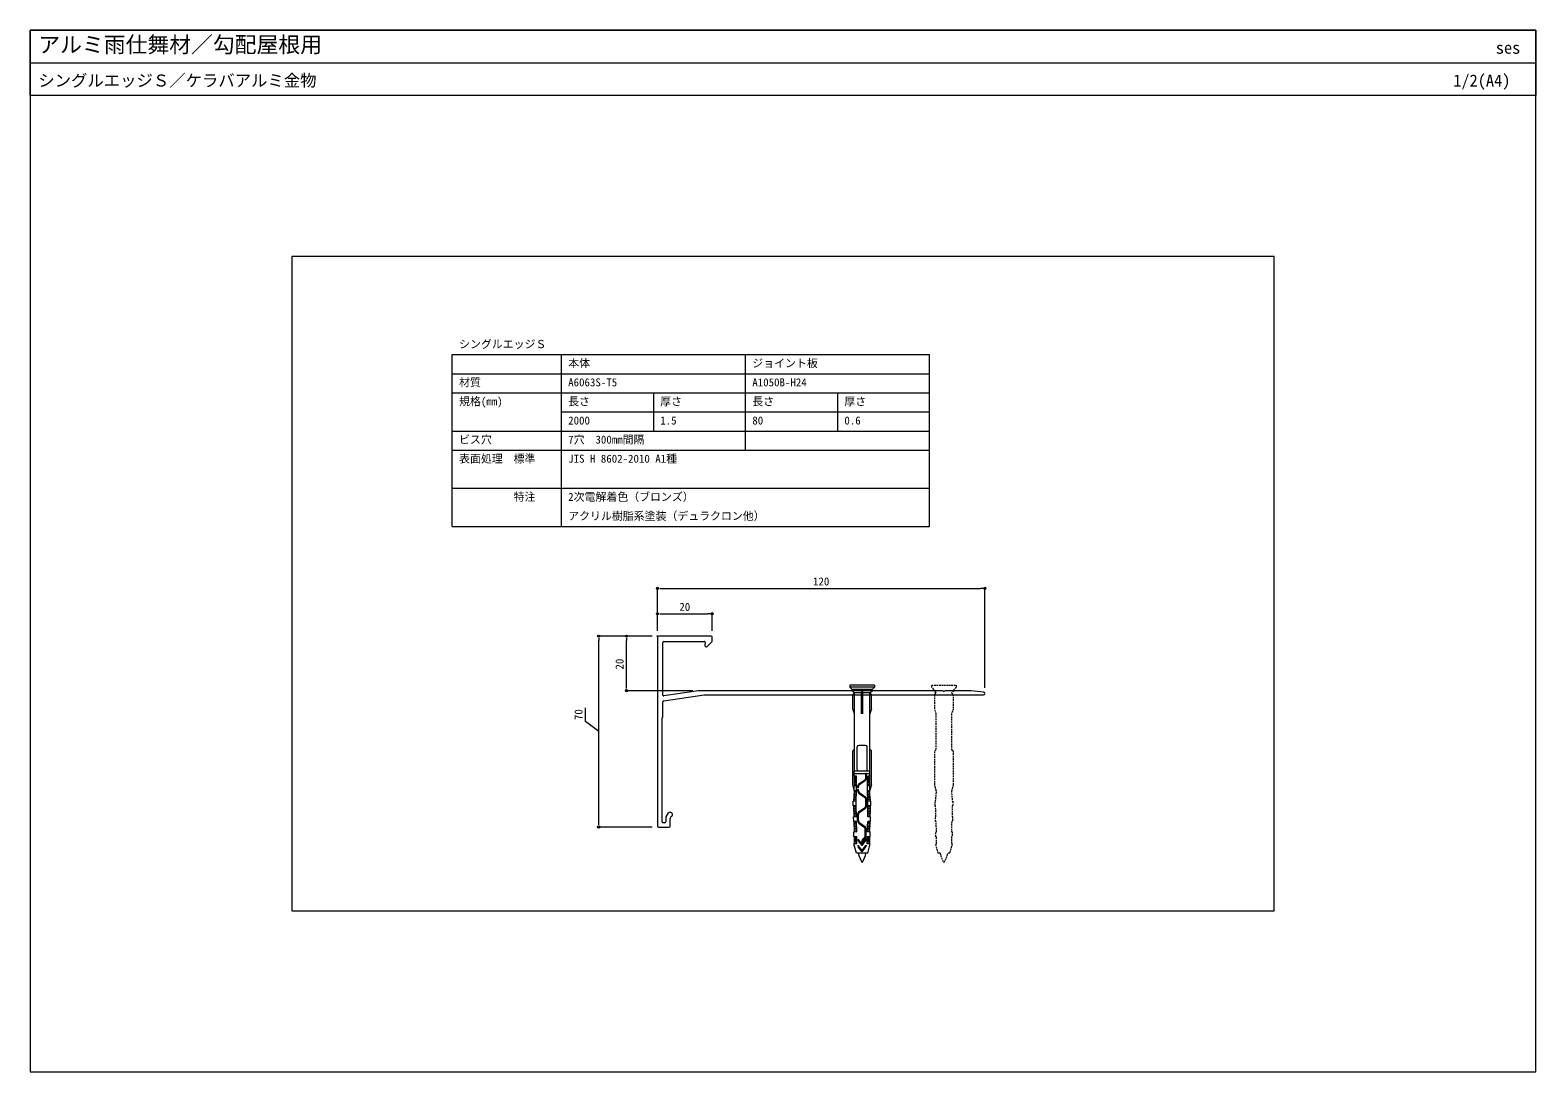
# Model space of a CAD drawing. Units: millimetres, scale not verified. Extents: x -276 to 276, y -191 to 191.
import ezdxf
from ezdxf.enums import TextEntityAlignment as Align

# ---------------------------------------------------------------- set-up
doc = ezdxf.new("R2010")
doc.units = ezdxf.units.MM
doc.header["$LTSCALE"] = 0.5
doc.header["$PDMODE"] = 32
doc.header["$PDSIZE"] = 0.25
doc.linetypes.add('DASHED1', pattern=[1.8, 1.2, -0.6])
for name, color, linetype, lineweight in [('0-0_0', 7, 'Continuous', 9), ('0-2_moji', 7, 'Continuous', 18), ('0-3_SUNPO', 7, 'Continuous', 18), ('0-4_KANAMONO', 5, 'Continuous', 18), ('0-5_KANAMONO_SCREW', 4, 'Continuous', 18), ('0-6_WAKU', 7, 'Continuous', 18)]:
    doc.layers.add(name, color=color, linetype=linetype, lineweight=lineweight)
doc.styles.add('ＭＳ ゴシック', font='')
doc.styles.get('ＭＳ ゴシック').set_extended_font_data('MS Gothic')

# ---------------------------------------------------------------- blocks, each defined once
blk = doc.blocks.new('_DOT')
at = {"layer": '0-0_0'}
for p, q in [((-0.5, 0), (-1, 0)), ((0.25, 0), (-0.25, 0))]:
    blk.add_line(p, q, dxfattribs=at)
blk.add_circle((0, 0), 0.25, dxfattribs=at)

msp = doc.modelspace()

# ---------------------------------------------------------------- linework, layer by layer
at = {"layer": '0-0_0', "lineweight": 18}
msp.add_line((-275.9872, 179.0091), (276.0128, 179.0091), dxfattribs=at)
msp.add_lwpolyline([(-179.9872, -131.9909), (180.0128, -131.9909), (180.0128, 108.0091), (-179.9872, 108.0091)], close=True, dxfattribs=at)
at = {"layer": '0-2_moji'}
for p, q in [((-121.2368, 9.0091), (-121.2368, 72.0091)), ((-121.2368, 72.0091), (53.7632, 72.0091)), ((-81.2368, 9.0091), (-81.2368, 72.0091)), ((-13.7368, 37.0091), (-13.7368, 72.0091)), ((53.7632, 9.0091), (53.7632, 72.0091)), ((-121.2368, 65.0091), (53.7632, 65.0091)), ((-121.2368, 58.0091), (53.7632, 58.0091)), ((-47.4868, 58.0091), (-47.4868, 44.0091)), ((20.0132, 58.0091), (20.0132, 44.0091)), ((-81.2368, 51.0091), (53.7632, 51.0091)), ((-121.2368, 44.0091), (53.7632, 44.0091)), ((-121.2368, 37.0091), (53.7632, 37.0091)), ((-121.2368, 23.0091), (53.7632, 23.0091)), ((-121.2368, 9.0091), (53.7632, 9.0091))]:
    msp.add_line(p, q, dxfattribs=at)
msp.add_point((-45.9871, -31.2086), dxfattribs=at)
at = {"layer": '0-3_SUNPO'}
for p, q in [((-45.9871, -29.2086), (-45.9871, -13.7011)), ((-44.3871, -13.7011), (72.4129, -13.7011)), ((74.0129, -50.2086), (74.0129, -13.7011)), ((-45.9871, -29.2086), (-45.9871, -23.0063)), ((-44.3871, -23.0063), (-27.5871, -23.0063)), ((-25.9871, -29.2086), (-25.9871, -23.0063)), ((-47.9871, -31.2086), (-67.5467, -31.2086)), ((-67.5467, -99.6086), (-67.5467, -32.8086)), ((-47.9871, -31.2086), (-57.3569, -31.2086)), ((-57.3569, -49.6086), (-57.3569, -32.8086)), ((-32.9871, -51.2086), (-57.3569, -51.2086)), ((-47.9871, -101.2086), (-67.5467, -101.2086))]:
    msp.add_line(p, q, dxfattribs=at)
msp.add_lwpolyline([(-67.5467, -66.2086), (-72.3989, -62.5211), (-72.3989, -57.4511)], dxfattribs=at)
at = {"layer": '0-4_KANAMONO'}
for p, q in [((-45.9871, -31.5086), (-45.9871, -100.9086)), ((-26.2871, -31.2086), (-45.6871, -31.2086)), ((-25.9871, -33.0844), (-25.9871, -31.5086)), ((-43.9871, -52.8589), (-43.9871, -33.5086)), ((-43.6871, -33.2086), (-28.8145, -33.2086)), ((-28.5157, -33.5348), (-28.6071, -34.5798)), ((-27.7554, -34.9769), (-26.075, -33.2965)), ((-44.2871, -99.3086), (-44.2871, -61.2086)), ((-42.9871, -98.1086), (-42.9871, -99.3086)), ((-41.3871, -100.9086), (-41.3871, -98.1086)), ((-45.6871, -101.2086), (-41.6871, -101.2086)), ((-43.2871, -99.6086), (-43.9871, -99.6086))]:
    msp.add_line(p, q, dxfattribs=at)
for points in [[(-43.7327, -54.9907), (-28.8995, -52.7086), (73.5129, -52.7086)], [(28.8008, -51.4208), (28.5886, -51.2086), (-30.9871, -51.2086), (-43.6415, -53.1554)], [(58.8008, -51.4208), (58.5886, -51.2086), (29.4371, -51.2086), (29.225, -51.4208)], [(73.5678, -51.7116), (69.0129, -51.2086), (59.4371, -51.2086), (59.225, -51.4208)], [(-44.2871, -61.2086), (-43.9871, -60.9086), (-43.9871, -55.2872)]]:
    msp.add_lwpolyline(points, dxfattribs=at)
for centre, radius, start, end in [((-45.6871, -31.5086), 0.3, 90, 180), ((-26.2871, -31.5086), 0.3, 360, 90), ((-26.2871, -33.0844), 0.3, 315, 0), ((-43.6871, -33.5086), 0.3, 90, 180), ((-28.8145, -33.5086), 0.3, 354.99999, 90), ((-28.109, -34.6234), 0.5, 174.99999, 315), ((-43.6871, -52.8589), 0.3, 180, 278.74616), ((-43.6871, -55.2872), 0.3, 98.74616, 180), ((29.0129, -51.2086), 0.3, 225, 315), ((59.0129, -51.2086), 0.3, 225, 315), ((73.5129, -52.2086), 0.5, 270, 83.69804), ((-43.9871, -99.3086), 0.3, 180, 270), ((-43.2871, -99.3086), 0.3, 270, 0), ((-40.4871, -98.1086), 2.5, 118.07249, 180), ((-41.2871, -96.6086), 0.8, 298.07249, 118.07249), ((-40.4871, -98.1086), 0.9, 118.07249, 180), ((-45.6871, -100.9086), 0.3, 180, 270), ((-41.6871, -100.9086), 0.3, 270, 0)]:
    msp.add_arc(centre, radius, start, end, dxfattribs=at)
at = {"layer": '0-5_KANAMONO_SCREW'}
for p, q in [((33.5129, -49.1936), (24.5129, -49.1936)), ((24.5129, -49.1936), (24.5129, -49.9336)), ((33.5129, -49.1936), (33.5129, -49.9336)), ((33.5129, -49.9336), (24.5129, -49.9336)), ((25.3379, -50.7586), (24.5129, -49.9336)), ((25.3379, -51.2086), (25.3379, -50.7586)), ((26.1229, -52.0586), (25.3379, -51.2086)), ((32.6879, -51.2086), (25.3379, -51.2086)), ((26.2229, -52.0586), (25.6229, -52.5586)), ((25.6229, -57.8586), (25.6229, -52.5586)), ((31.9029, -52.0586), (26.1229, -52.0586)), ((26.2229, -80.7586), (26.2229, -52.0586)), ((29.0129, -57.8586), (29.0129, -52.5586)), ((29.2629, -59.7586), (29.2629, -52.0586)), ((31.8029, -80.7586), (31.8029, -52.0586)), ((32.4029, -52.5586), (31.8029, -52.0586)), ((31.9029, -52.0586), (32.6879, -51.2086)), ((32.4029, -57.8586), (32.4029, -52.5586)), ((32.6879, -50.7586), (33.5129, -49.9336)), ((26.2229, -59.7586), (25.6229, -57.8586)), ((32.4029, -57.8586), (31.8029, -59.7586)), ((30.2629, -71.2586), (27.7629, -71.2586)), ((26.2229, -72.7586), (25.6229, -73.2586)), ((25.6229, -85.7586), (25.6229, -73.2586)), ((27.1629, -80.0586), (27.1629, -71.8586)), ((30.8629, -80.0586), (30.8629, -71.8586)), ((32.4029, -73.2586), (31.8029, -72.7586)), ((32.4029, -85.7586), (32.4029, -73.2586)), ((26.1229, -82.5586), (26.1229, -80.7586)), ((31.9029, -80.7586), (26.1229, -80.7586)), ((30.3629, -81.7586), (26.1229, -81.7586)), ((26.2229, -86.1586), (26.2229, -82.5586)), ((27.7629, -80.6586), (30.2629, -80.6586)), ((30.3629, -83.1635), (30.3629, -81.5586)), ((31.9029, -81.7586), (30.6629, -81.7586)), ((31.9029, -82.5586), (31.0129, -82.5586)), ((31.0129, -87.9586), (31.0129, -82.5586)), ((31.8029, -86.1586), (31.8029, -82.5586)), ((31.9029, -82.5586), (31.9029, -80.7586)), ((26.1229, -87.6586), (25.6229, -85.7586)), ((25.9492, -91.7586), (26.2842, -87.9586)), ((27.0055, -88.1586), (26.1137, -88.1586)), ((26.1229, -87.9586), (26.1229, -86.1586)), ((27.0129, -86.1586), (26.1229, -86.1586)), ((27.0129, -87.9586), (26.1229, -87.9586)), ((27.0129, -83.0586), (26.2229, -83.0586)), ((27.0129, -83.5586), (26.2229, -83.5586)), ((27.0129, -84.0586), (26.2229, -84.0586)), ((27.0129, -84.5586), (26.2229, -84.5586)), ((27.0129, -85.0586), (26.2229, -85.0586)), ((27.0129, -85.5586), (26.2229, -85.5586)), ((26.8718, -91.7586), (27.0129, -87.9586)), ((27.3629, -86.7586), (27.3629, -86.3537)), ((27.6629, -86.7586), (27.3629, -86.7586)), ((27.3629, -87.8635), (27.3629, -87.4586)), ((27.6629, -87.4586), (27.3629, -87.4586)), ((27.6629, -86.7586), (27.6629, -86.3537)), ((27.6629, -87.8635), (27.6629, -87.4586)), ((27.9575, -85.2617), (29.9054, -84.0035)), ((28.1203, -85.5137), (30.0682, -84.2555)), ((31.8029, -83.0586), (31.0129, -83.0586)), ((31.8029, -83.5586), (31.0129, -83.5586)), ((31.8029, -84.0586), (31.0129, -84.0586)), ((31.8029, -84.5586), (31.0129, -84.5586)), ((31.8029, -85.0586), (31.0129, -85.0586)), ((31.8029, -85.5586), (31.0129, -85.5586)), ((31.9029, -86.1586), (31.0129, -86.1586)), ((31.154, -91.762), (31.0129, -87.9586)), ((31.9029, -87.9586), (31.0129, -87.9586)), ((31.912, -88.1586), (31.0139, -88.1586)), ((32.0765, -91.7586), (31.7415, -87.9586)), ((32.4029, -85.7586), (31.9029, -87.6586)), ((31.9029, -87.9586), (31.9029, -86.1586)), ((26.8718, -91.7586), (25.7879, -91.7586)), ((25.7879, -93.4586), (25.7879, -91.7586)), ((26.8629, -93.4586), (25.7879, -93.4586)), ((26.8941, -91.1586), (25.8493, -91.1586)), ((26.9164, -90.5586), (25.9022, -90.5586)), ((26.0492, -97.4586), (25.9492, -93.4586)), ((26.9386, -89.9586), (25.955, -89.9586)), ((26.9609, -89.3586), (26.0079, -89.3586)), ((26.9832, -88.7586), (26.0608, -88.7586)), ((26.8629, -93.4586), (26.8719, -91.7501)), ((26.9629, -97.4586), (26.8629, -93.4586)), ((27.9575, -88.9555), (29.9054, -90.2137)), ((28.1203, -88.7035), (30.0682, -89.9617)), ((30.3629, -93.3635), (30.3629, -91.0537)), ((30.6629, -93.3635), (30.6629, -91.0537)), ((31.9649, -88.7586), (31.0426, -88.7586)), ((31.0629, -97.4586), (31.1629, -93.4586)), ((32.0178, -89.3586), (31.0648, -89.3586)), ((32.0707, -89.9586), (31.0871, -89.9586)), ((32.1236, -90.5586), (31.1093, -90.5586)), ((32.1765, -91.1586), (31.1316, -91.1586)), ((32.2379, -91.7586), (31.1538, -91.7586)), ((31.1629, -93.4586), (31.154, -91.762)), ((32.2379, -93.4586), (31.1629, -93.4586)), ((31.9765, -97.4586), (32.0765, -93.4586)), ((32.2379, -93.4586), (32.2379, -91.7586)), ((26.8729, -93.8586), (25.8064, -93.8586)), ((26.8879, -94.4586), (25.8214, -94.4586)), ((26.9029, -95.0586), (25.8364, -95.0586)), ((26.9179, -95.6586), (25.8514, -95.6586)), ((26.9329, -96.2586), (25.8664, -96.2586)), ((26.9479, -96.8586), (25.8814, -96.8586)), ((25.9265, -99.1586), (25.8879, -97.4586)), ((26.9629, -97.4586), (25.8879, -97.4586)), ((26.9629, -99.1586), (25.9265, -99.1586)), ((26.2629, -102.9586), (26.0879, -99.1586)), ((27.1379, -102.9586), (26.9629, -99.1586)), ((27.3629, -98.8635), (27.3629, -96.5537)), ((27.6629, -98.8635), (27.6629, -96.5537)), ((27.9575, -95.4617), (29.9054, -94.2035)), ((28.1203, -95.7137), (30.0682, -94.4555)), ((30.8879, -102.9586), (31.0629, -99.1586)), ((32.1379, -97.4586), (31.0629, -97.4586)), ((32.0992, -99.1586), (31.0629, -99.1586)), ((32.1444, -96.8586), (31.0779, -96.8586)), ((32.1744, -95.6586), (31.1079, -95.6586)), ((32.1594, -96.2586), (31.1089, -96.2586)), ((32.1894, -95.0586), (31.1229, -95.0586)), ((32.2044, -94.4586), (31.1379, -94.4586)), ((32.2194, -93.8586), (31.1529, -93.8586)), ((31.7629, -102.9586), (31.8492, -99.1586)), ((32.0992, -99.1586), (32.1379, -97.4586)), ((26.9767, -99.4586), (25.9488, -99.4586)), ((26.9997, -99.9586), (25.9579, -99.9586)), ((27.0458, -100.5586), (25.9687, -100.5586)), ((27.0688, -101.1586), (25.9795, -101.1586)), ((27.0918, -101.7586), (25.9904, -101.7586)), ((27.1149, -102.3586), (26.0012, -102.3586)), ((27.1379, -102.9586), (26.0129, -102.9586)), ((26.0129, -104.7586), (26.0129, -102.9586)), ((27.1379, -104.7586), (26.0129, -104.7586)), ((26.2629, -107.3586), (26.2629, -104.7586)), ((27.1379, -107.3586), (27.1379, -104.7586)), ((27.9575, -99.9555), (29.7054, -101.0845)), ((28.1203, -99.7035), (29.8682, -100.8325)), ((30.1629, -104.4927), (30.1629, -101.9245)), ((30.4629, -104.4927), (30.4629, -101.9245)), ((32.0129, -102.9586), (30.8879, -102.9586)), ((32.0129, -104.7586), (30.8879, -104.7586)), ((30.8879, -107.3586), (30.8879, -104.7586)), ((32.0115, -102.3586), (30.9109, -102.3586)), ((32.0252, -101.7586), (30.9339, -101.7586)), ((32.0388, -101.1586), (30.957, -101.1586)), ((32.0524, -100.5586), (30.98, -100.5586)), ((32.0661, -99.9586), (31.026, -99.9586)), ((32.0774, -99.4586), (31.0408, -99.4586)), ((31.7629, -107.3586), (31.7629, -104.7586)), ((32.0129, -104.7586), (32.0129, -102.9586)), ((27.1379, -107.3586), (26.0129, -107.3586)), ((27.1379, -105.3086), (26.0879, -105.3086)), ((27.1379, -105.8086), (26.0879, -105.8086)), ((27.1379, -106.3086), (26.0879, -106.3086)), ((27.1379, -106.8086), (26.0879, -106.8086)), ((27.5129, -105.6556), (27.5129, -105.8386)), ((27.5129, -107.9556), (27.5129, -108.1386)), ((29.0129, -107.4586), (27.6025, -105.6251)), ((29.0129, -109.7586), (27.6025, -107.9251)), ((29.0129, -107.9586), (27.6166, -106.1434)), ((29.0129, -110.2586), (27.6166, -108.4434)), ((28.8629, -106.7586), (28.8629, -106.5849)), ((29.1629, -106.7586), (28.8629, -106.7586)), ((29.0129, -107.4586), (30.4233, -105.6251)), ((29.0129, -107.9586), (30.4092, -106.1434)), ((29.0129, -109.7586), (30.4233, -107.9251)), ((29.0129, -110.2586), (30.4092, -108.4434)), ((29.1629, -106.7586), (29.1629, -106.5849)), ((29.4575, -105.4928), (29.7054, -105.3327)), ((29.6203, -105.7448), (29.8682, -105.5847)), ((30.5129, -105.6556), (30.5129, -105.8386)), ((30.5129, -107.9556), (30.5129, -108.1386)), ((31.9379, -105.3086), (30.8879, -105.3086)), ((31.9379, -105.8086), (30.8879, -105.8086)), ((31.9379, -106.3086), (30.8879, -106.3086)), ((31.9379, -106.8086), (30.8879, -106.8086)), ((32.012, -107.3586), (30.8879, -107.3586)), ((31.1129, -110.7586), (32.0129, -107.3586))]:
    msp.add_line(p, q, dxfattribs=at)
at = {"layer": '0-5_KANAMONO_SCREW', "linetype": 'DASHED1'}
for points in [[(54.5129, -49.1936), (63.5129, -49.1936), (63.5129, -49.9336), (62.6879, -50.7586), (62.6879, -51.2086), (61.9029, -52.0586), (61.8029, -52.0586), (62.4029, -52.5586), (62.4029, -57.8586), (61.8029, -59.7586), (61.8029, -72.7586), (62.4029, -73.2586), (62.4029, -85.7586), (61.9029, -87.6586), (61.9029, -87.9586), (61.7415, -87.9586), (62.0765, -91.7586), (62.2379, -91.7586), (62.2379, -93.4586), (62.0765, -93.4586), (61.9765, -97.4586), (62.1379, -97.4586), (62.0992, -99.1586), (61.8492, -99.1586), (61.7629, -102.9586), (62.0129, -102.9586), (62.0129, -104.7586), (61.7629, -104.7586), (61.7629, -107.3586), (62.0129, -107.3586), (61.1129, -110.7586), (60.4372, -110.7586)], [(57.5886, -110.7586), (56.9129, -110.7586), (56.0129, -107.3586), (56.2629, -107.3586), (56.2629, -104.7586), (56.0129, -104.7586), (56.0129, -102.9586), (56.2629, -102.9586), (56.1765, -99.1586), (55.9265, -99.1586), (55.8879, -97.4586), (56.0492, -97.4586), (55.9492, -93.4586), (55.7879, -93.4586), (55.7879, -91.7586), (55.9492, -91.7586), (56.2842, -87.9586), (56.1229, -87.9586), (56.1229, -87.6586), (55.6229, -85.7586), (55.6229, -73.2586), (56.2229, -72.7586), (56.2229, -59.7586), (55.6229, -57.8586), (55.6229, -52.5586), (56.2229, -52.0586), (56.1229, -52.0586), (55.3379, -51.2086), (55.3379, -50.7586), (54.5129, -49.9336), (54.5129, -49.1936)]]:
    msp.add_lwpolyline(points, dxfattribs=at)
at = {"layer": '0-5_KANAMONO_SCREW'}
for points in [[(32.6879, -51.2086), (32.6879, -50.7586), (25.3379, -50.7586)], [(29.2629, -59.7586), (29.0129, -57.8586), (28.7629, -59.7586), (28.7629, -52.0586)], [(29.2629, -52.0586), (29.0129, -52.5586), (28.7629, -52.0586)], [(27.0129, -87.9586), (27.0129, -82.5586), (26.1229, -82.5586)], [(30.6629, -83.1635), (30.6629, -81.5586), (30.3629, -81.5586)], [(31.1129, -110.7586), (26.9129, -110.7586), (26.0129, -107.3586)]]:
    msp.add_lwpolyline(points, dxfattribs=at)
for centre, radius, start, end in [((27.7629, -71.8586), 0.6, 90, 180), ((30.2629, -71.8586), 0.6, 0, 90), ((27.7629, -80.0586), 0.6, 180, 270), ((30.2629, -80.0586), 0.6, 270, 0), ((28.6629, -86.3537), 1.3, 122.8584, 180), ((28.6629, -87.8635), 1.3, 180, 237.1416), ((28.6629, -86.3537), 1, 122.8584, 180), ((28.6629, -87.8635), 1, 180, 237.1416), ((29.3629, -83.1635), 1, 302.8584, 0), ((29.3629, -83.1635), 1.3, 302.8584, 0), ((29.3629, -91.0537), 1, 0, 57.1416), ((29.3629, -93.3635), 1, 302.8584, 0), ((29.3629, -91.0537), 1.3, 0, 57.1416), ((29.3629, -93.3635), 1.3, 302.8584, 0), ((28.6629, -96.5537), 1.3, 122.8584, 180), ((28.6629, -98.8635), 1.3, 180, 237.1416), ((28.6629, -96.5537), 1, 122.8584, 180), ((28.6629, -98.8635), 1, 180, 237.1416), ((29.1629, -101.9245), 1, 0, 57.1416), ((29.1629, -104.4927), 1, 302.8584, 0), ((29.1629, -101.9245), 1.3, 0, 57.1416), ((29.1629, -104.4927), 1.3, 302.8584, 0), ((27.5629, -105.6556), 0.05, 37.56859, 180), ((28.0129, -105.8386), 0.5, 180, 217.56859), ((27.5629, -107.9556), 0.05, 37.56859, 180), ((28.0129, -108.1386), 0.5, 180, 217.56859), ((30.1629, -106.5849), 1.3, 122.8584, 180), ((30.1629, -106.5849), 1, 122.8584, 180), ((30.0129, -105.8386), 0.5, 322.43141, 0), ((30.0129, -108.1386), 0.5, 322.43141, 0), ((30.4629, -105.6556), 0.05, 0, 142.43141), ((30.4629, -107.9556), 0.05, 0, 142.43141), ((36.796, -108.9536), 9.3827, 191.09155, 213.95053), ((21.2298, -108.9536), 9.3827, 326.04947, 348.90845)]:
    msp.add_arc(centre, radius, start, end, dxfattribs=at)
at = {"layer": '0-5_KANAMONO_SCREW', "linetype": 'DASHED1'}
for centre, start, end in [((66.796, -108.9536), 191.09155, 213.95053), ((51.2298, -108.9536), 326.04947, 348.90845)]:
    msp.add_arc(centre, 9.3827, start, end, dxfattribs=at)
at = {"layer": '0-6_WAKU'}
for points in [[(276.0128, 167.0091), (-275.9872, 167.0091), (-275.9872, 191.0091), (276.0128, 191.0091)], [(-275.9872, -190.9909), (276.0128, -190.9909), (276.0128, 191.0091), (-275.9872, 191.0091)]]:
    msp.add_lwpolyline(points, close=True, dxfattribs=at)

# ---------------------------------------------------------------- block references
at = {"layer": '0-3_SUNPO', "xscale": 1.6, "yscale": 1.6}
for p, rotation in [((-45.9871, -13.7011), 180), ((-45.9871, -23.0063), 180), ((-67.5467, -31.2086), 90), ((-57.3569, -31.2086), 90), ((-57.3569, -51.2086), 270), ((-67.5467, -101.2086), 270)]:
    msp.add_blockref('_DOT', p, dxfattribs=dict(at, rotation=rotation))
for p in [(74.0129, -13.7011), (-25.9871, -23.0063)]:
    msp.add_blockref('_DOT', p, dxfattribs=at)

# ---------------------------------------------------------------- texts
at = {"layer": '0-2_moji', "style": 'ＭＳ ゴシック'}
for s, p in [('シングルエッジＳ', (-118.7368, 73.5091)), ('本体', (-78.7368, 66.5091)), ('ジョイント板', (-11.2368, 66.5091)), ('材質', (-118.7368, 59.5091)), ('A6063S-T5', (-78.7368, 59.5091)), ('A1050B-H24', (-11.2368, 59.5091)), ('規格(mm)', (-118.7368, 52.5091)), ('長さ', (-78.7368, 52.5091)), ('厚さ', (-44.9868, 52.5091)), ('長さ', (-11.2368, 52.5091)), ('厚さ', (22.5132, 52.5091)), ('2000', (-78.7368, 45.5091)), ('1.5', (-44.9868, 45.5091)), ('80', (-11.2368, 45.5091)), ('0.6', (22.5132, 45.5091)), ('ビス穴', (-118.7368, 38.5091)), ('7穴\u3000300mm間隔', (-78.7368, 38.5091)), ('表面処理\u3000標準', (-118.7368, 31.5091)), ('JIS H 8602-2010 A1種', (-78.7368, 31.5091)), ('\u3000\u3000\u3000\u3000\u3000特注', (-118.7368, 17.5091)), ('2次電解着色（ブロンズ）', (-78.7368, 17.5091)), ('アクリル樹脂系塗装（デュラクロン他）', (-78.7368, 10.5091))]:
    msp.add_text(s, height=2.933, dxfattribs=at).set_placement(p, align=Align.BOTTOM_LEFT)
at = {"layer": '0-3_SUNPO', "style": 'ＭＳ ゴシック'}
for s, p in [('120', (11.0129, -13.5011)), ('20', (-37.9871, -22.8063))]:
    msp.add_text(s, height=2.933, dxfattribs=at).set_placement(p, align=Align.BOTTOM_LEFT)
for s, p in [('20', (-57.5569, -43.4503)), ('70', (-72.5989, -61.9861))]:
    msp.add_text(s, height=2.933, rotation=90, dxfattribs=at).set_placement(p, align=Align.BOTTOM_LEFT)
at = {"layer": '0-6_WAKU', "style": 'ＭＳ ゴシック'}
for s, height, p in [('アルミ雨仕舞材／勾配屋根用', 5.865, (-272.9872, 181.0091)), ('ses', 4.399, (261.3174, 181.0091)), ('シングルエッジＳ／ケラバアルミ金物', 4.399, (-272.9872, 169.0091)), ('1/2(A4)', 4.399, (245.7235, 169.0091))]:
    msp.add_text(s, height=height, dxfattribs=at).set_placement(p, align=Align.BOTTOM_LEFT)

doc.saveas('drawing.dxf')
